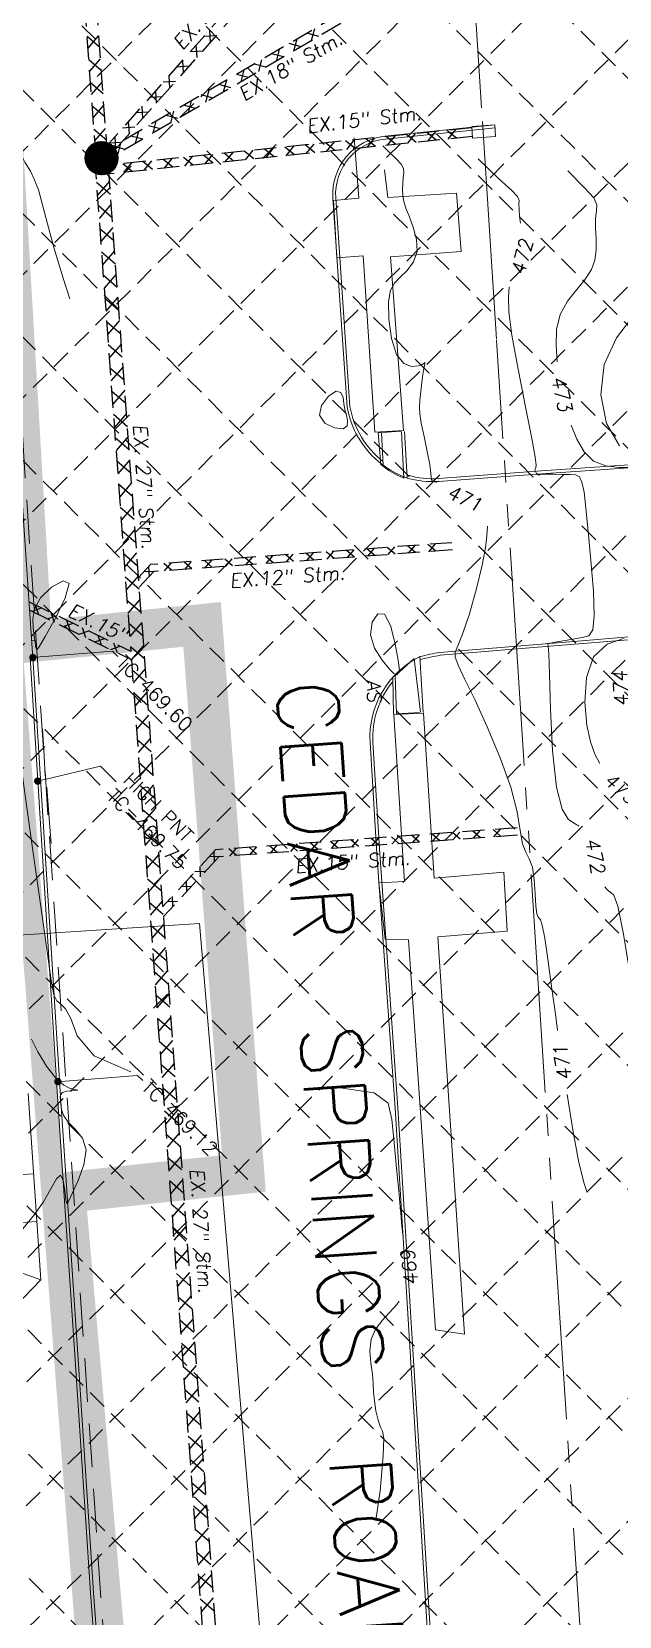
# Model space of a CAD drawing. Header units: inches. Extents: x 4334 to 5439, y 4649 to 5754.
# Drawn here: x 5094.6 to 5195.6, y 5008.4 to 5280.7 of the extents above; entities that cross this region are included whole.
import ezdxf
from ezdxf.enums import TextEntityAlignment as Align

# ---------------------------------------------------------------- set-up
doc = ezdxf.new("R2010")
doc.units = ezdxf.units.IN
doc.header["$LTSCALE"] = 30
doc.header["$MEASUREMENT"] = 0
for name, pattern in [('DIVIDE2', [0.625, 0.25, -0.125, 0, -0.125, 0, -0.125]), ('HIDDEN', [0.375, 0.25, -0.125]), ('HIDDEN2', [0.1875, 0.125, -0.0625]), ('PHANTOM2 Long', [1.875, 1.25, -0.125, 0.125, -0.125, 0.125, -0.125])]:
    doc.linetypes.add(name, pattern=pattern)
for name, color, linetype in [('0S-jnts', 7, 'Continuous'), ('0s-paving', 1, 'Continuous'), ('0S-walk', 1, 'Continuous'), ('CONC', 8, 'Continuous'), ('CURB', 6, 'Continuous'), ('CURB_FACE', 7, 'Continuous'), ('DA LINE', 211, 'DIVIDE2'), ('EC', 15, 'Continuous'), ('GRID', 254, 'HIDDEN'), ('PC', 15, 'Continuous'), ('PRJ LIMITS', 231, 'Continuous'), ('ROW', 1, 'PHANTOM2 Long'), ('SILTFENCE', 23, 'HIDDEN'), ('STREETNAMES', 42, 'Continuous'), ('SW_INLET_EXST', 7, 'Continuous'), ('SW_MHOLE_EXST', 7, 'Continuous'), ('SW_PIPE_EXIST', 7, 'HIDDEN2'), ('SW_PIPE_EXST_ANNO', 7, 'Continuous')]:
    doc.layers.add(name, color=color, linetype=linetype)
doc.styles.add('C140', font='SIMPLEX.shx', dxfattribs={"height": 0.07})
doc.styles.add('C80', font='SIMPLEX.shx', dxfattribs={"height": 0.04})

# ---------------------------------------------------------------- blocks, each defined once
blk = doc.blocks.new('_Dot')
at = {"color": 0, "linetype": 'ByBlock', "lineweight": -2}
blk.add_line((-0.5, 0), (-1, 0), dxfattribs=at)
at = {"color": 0, "linetype": 'ByBlock', "const_width": 0.5}
blk.add_lwpolyline([(-0.25, 0, 1), (0.25, 0, 1)], format="xyb", close=True, dxfattribs=at)

msp = doc.modelspace()

# ---------------------------------------------------------------- linework, layer by layer
at = {"layer": '0S-jnts', "color": 7, "lineweight": 0}
for p, q in [((5086.95, 5083.91), (5094.93, 5084.45)), ((5087.51, 5075.72), (5095.49, 5076.26)), ((5087.94, 5069.23), (5096.17, 5066.23))]:
    msp.add_line(p, q, dxfattribs=at)
at = {"layer": '0s-paving', "color": 7, "lineweight": 0}
msp.add_line((5094, 5098.26), (5096.17, 5066.23), dxfattribs=at)
at = {"layer": '0S-walk', "color": 7, "lineweight": 0}
msp.add_line((5088.83, 5058.63), (5096.17, 5066.23), dxfattribs=at)
at = {"layer": 'CONC', "color": 7, "lineweight": 0}
for p, q in [((5150.81, 5252.04), (5150.03, 5262.43)), ((5155.21, 5256.94), (5155.81, 5252.16)), ((5146.44, 5251.66), (5150.81, 5252.04)), ((5147.04, 5241.79), (5146.44, 5251.66)), ((5155.81, 5252.16), (5167.62, 5252.93)), ((5167.62, 5252.93), (5168.38, 5242.91)), ((5168.38, 5242.91), (5156.28, 5241.99)), ((5151.55, 5242.14), (5147.04, 5241.79)), ((5153.59, 5211.85), (5151.55, 5242.14)), ((5156.28, 5241.99), (5158.47, 5212.14)), ((5158.47, 5212.14), (5153.59, 5211.85)), ((5157.96, 5212.01), (5154.14, 5211.73)), ((5154.14, 5211.73), (5154.61, 5206.32)), ((5158.13, 5211.99), (5157.96, 5212.01)), ((5158.54, 5203.96), (5158.14, 5211.88)), ((5157.07, 5169.99), (5160.34, 5172.97)), ((5160.34, 5172.97), (5161.4, 5163.76)), ((5157.26, 5163.48), (5157.07, 5169.99)), ((5161.93, 5163.58), (5156.8, 5163.37)), ((5156.8, 5163.37), (5158.68, 5134.69)), ((5161.21, 5163.71), (5157.26, 5163.48)), ((5163.75, 5135.22), (5161.93, 5163.58)), ((5158.68, 5134.69), (5154.27, 5134.46)), ((5154.27, 5134.46), (5155.34, 5124.74)), ((5175.7, 5136.28), (5163.75, 5135.22)), ((5176.3, 5126.12), (5175.7, 5136.28)), ((5164.37, 5125.18), (5176.3, 5126.12)), ((5155.34, 5124.74), (5159.37, 5124.66)), ((5159.37, 5124.66), (5161.44, 5094.18)), ((5168.98, 5056.89), (5164.37, 5125.18)), ((5161.44, 5094.18), (5163.99, 5057.63)), ((5163.99, 5057.63), (5168.98, 5056.89))]:
    msp.add_line(p, q, dxfattribs=at)
msp.add_arc((5163.38, 5216.48), 13.42, 229.1958, 248.8776, dxfattribs=at)
at = {"layer": 'CURB', "color": 7, "lineweight": 0}
for p, q in [((5174.19, 5264.64), (5155.31, 5262.7)), ((5174.24, 5264.14), (5155.36, 5262.2)), ((5148.8, 5216.18), (5146.35, 5252.07)), ((5149.29, 5216.22), (5146.85, 5252.1)), ((5155, 5206.18), (5154.69, 5211.76)), ((5159.13, 5203.99), (5158.68, 5211.99)), ((5182.19, 5205.21), (5164.5, 5203.89)), ((5206.2, 5206.88), (5182.19, 5205.21)), ((5206.23, 5206.38), (5182.22, 5204.72)), ((5182.22, 5204.72), (5164.53, 5203.39)), ((5183.56, 5175.58), (5208.83, 5177.63)), ((5164.75, 5174.03), (5183.56, 5175.58)), ((5164.79, 5173.53), (5183.6, 5175.08)), ((5183.6, 5175.08), (5208.87, 5177.13)), ((5098.99, 5098.6), (5094.33, 5173.13)), ((5161.86, 5163.72), (5161.28, 5173.3)), ((5102.16, 5051.66), (5098.99, 5098.6)), ((5102.16, 5051.67), (5104.74, 5012.48)), ((5104.74, 5012.47), (5106.81, 4984.71))]:
    msp.add_line(p, q, dxfattribs=at)
for points in [[(5152.74, 5158.53, -0.299365), (5161.28, 5173.3)], [(5161.32, 5172.76, -0.003571), (5161.51, 5172.86, -0.299365)], [(5153.24, 5158.56, -0.18906), (5156.65, 5168.99, -0.299365)], [(5164.04, 4982.28), (5157.03, 5095.73), (5153.92, 5139.45), (5152.74, 5158.53, -0.299365)], [(5164.54, 4982.32), (5157.53, 5095.77), (5154.42, 5139.48), (5153.24, 5158.56, -0.18712)]]:
    msp.add_lwpolyline(points, format="xyb", dxfattribs=at)
msp.add_lwpolyline([(5156.64, 5169.74), (5156.76, 5163.4)], dxfattribs=at)
for centre, radius, start, end in [((5156.33, 5252.75), 10, 95.8637, 183.8994), ((5156.33, 5252.75), 9.5, 95.8637, 183.8994), ((5164.44, 5218.96), 15.89, 190.069, 250.4762), ((5164.44, 5218.96), 15.39, 190.069, 231.9891), ((5164.44, 5218.96), 15.39, 249.6935, 250.4762), ((5163.63, 5219.93), 16.57, 254.255, 273.1404), ((5163.63, 5219.93), 16.07, 254.255, 273.1404), ((5171.06, 5135.14), 39.39, 99.2193, 104.3704), ((5171.06, 5135.14), 38.89, 99.2193, 104.3704)]:
    msp.add_arc(centre, radius, start, end, dxfattribs=at)
at = {"layer": 'CURB_FACE', "color": 7, "lineweight": 0}
for p, q in [((5094.84, 5173.02), (5089.33, 5254.15)), ((5094.83, 5173.16), (5099.49, 5098.63)), ((5102.66, 5051.7), (5099.49, 5098.63)), ((5102.66, 5051.7), (5105.23, 5012.51)), ((5105.24, 5012.5), (5107.31, 4984.74))]:
    msp.add_line(p, q, dxfattribs=at)
at = {"layer": 'DA LINE', "color": 7, "linetype": 'Continuous', "lineweight": 0}
for p, q in [((5081.82, 5124.78), (5123.46, 5127.48)), ((5123.46, 5127.48), (5139.71, 4937.11))]:
    msp.add_line(p, q, dxfattribs=at)
at = {"layer": 'EC', "color": 43, "lineweight": 0, "flags": 128}
for points in [[(5092.81, 5259.47), (5092.89, 5259.33), (5092.99, 5259.16), (5093.1, 5258.95), (5093.24, 5258.68), (5093.47, 5258.26), (5093.85, 5257.63), (5094.4, 5256.69), (5095.07, 5255.35), (5095.77, 5253.47), (5096.48, 5250.94), (5097.32, 5247.63), (5098.48, 5243.4), (5100.05, 5238.3), (5101.17, 5234.77)], [(5154.94, 5261.03), (5155.75, 5260.23), (5157.24, 5258.82), (5158.1, 5257.89), (5158.48, 5257.14), (5158.54, 5256.41), (5158.45, 5255.6), (5158.36, 5254.62), (5158.32, 5253.55), (5158.37, 5252.48), (5158.56, 5251.47), (5158.91, 5250.36), (5159.46, 5248.94), (5160.17, 5247.08), (5160.75, 5244.98), (5160.85, 5242.92), (5160.23, 5241.14), (5159.14, 5239.66), (5157.94, 5238.47), (5156.95, 5237.48), (5156.27, 5236.24), (5155.93, 5234.27), (5155.97, 5231.28), (5156.42, 5227.95), (5157.29, 5225.18), (5158.53, 5223.66), (5159.89, 5223.17), (5161.04, 5223.24), (5161.74, 5223.5), (5162.06, 5223.74), (5162.16, 5223.83), (5162.16, 5223.65), (5162.11, 5223.33), (5162.05, 5223.02), (5161.98, 5222.8), (5161.91, 5222.47), (5161.79, 5221.74), (5161.63, 5220.46), (5161.45, 5218.87), (5161.3, 5217.37), (5161.22, 5216.18), (5161.28, 5215.01), (5161.54, 5213.4), (5162.03, 5211.11), (5162.58, 5208.54), (5163.02, 5206.3), (5163.21, 5204.84), (5163.25, 5204.05), (5163.31, 5203.66), (5163.49, 5203.45), (5163.75, 5203.35), (5163.99, 5203.32), (5164.13, 5203.3), (5164.18, 5203.29), (5164.2, 5203.29), (5164.21, 5203.29), (5164.21, 5203.29), (5164.21, 5203.29)], [(5171.33, 5258.82), (5174.81, 5255.41), (5177.08, 5253.38), (5178.06, 5252.34), (5178.34, 5251.66), (5178.32, 5251.01), (5178.34, 5250.11), (5178.44, 5248.99), (5178.58, 5247.77)], [(5186.71, 5256.75), (5189.56, 5253.86), (5191.18, 5252.1), (5191.7, 5250.94), (5191.64, 5249.86), (5191.45, 5248.59), (5191.45, 5246.91), (5191.57, 5245), (5191.6, 5243.11), (5191.38, 5241.41), (5190.81, 5239.82), (5189.77, 5238.19), (5188.27, 5236.38), (5186.66, 5234.35), (5185.39, 5232.06), (5184.78, 5229.5), (5184.7, 5226.76), (5184.88, 5223.92)], [(5176.63, 5236.8), (5176.5, 5235.03), (5176.59, 5232.52), (5177.11, 5228.51), (5178.16, 5222.67), (5179.45, 5216.22), (5180.54, 5210.79), (5181.12, 5207.59), (5181.29, 5206.2), (5181.24, 5205.78), (5181.16, 5205.61), (5181.09, 5205.51), (5181.07, 5205.38), (5181.11, 5205.19), (5181.2, 5204.97), (5181.32, 5204.76), (5181.45, 5204.62), (5181.59, 5204.54), (5181.74, 5204.52), (5181.89, 5204.54), (5182.04, 5204.58), (5182.16, 5204.62), (5182.26, 5204.64), (5182.53, 5204.65), (5183.18, 5204.64), (5184.33, 5204.62), (5185.75, 5204.6), (5187.08, 5204.58), (5188.05, 5204.52), (5188.7, 5204.18), (5189.15, 5203.27), (5189.5, 5201.55), (5189.83, 5198.81), (5190.21, 5194.88), (5190.69, 5189.81), (5191.1, 5184.56), (5191.26, 5180.3), (5191.02, 5177.88), (5190.32, 5176.89), (5189.16, 5176.57), (5187.59, 5176.3), (5185.93, 5176.02), (5184.55, 5175.78), (5183.75, 5175.64), (5183.39, 5175.58), (5183.29, 5175.54), (5183.27, 5175.51), (5183.28, 5175.46), (5183.31, 5175.39), (5183.35, 5175.12), (5183.43, 5173.79), (5183.55, 5170.36), (5183.74, 5164.3), (5184.1, 5157.13), (5184.75, 5150.89), (5185.72, 5147.1), (5186.8, 5145.36), (5187.72, 5144.73), (5188.27, 5144.43), (5188.52, 5144.27), (5188.62, 5144.18)], [(5198.05, 5231.97), (5195.09, 5228.06), (5192.95, 5223.46), (5192.4, 5218.3), (5193.37, 5213.33), (5195.6, 5209.49)], [(5187.28, 5213.09), (5188.29, 5210.64), (5189.51, 5208.48), (5191.13, 5206.89), (5193.25, 5206.07), (5195.54, 5205.8), (5197.55, 5205.81)], [(5172.9, 5195.72), (5172.82, 5194.06), (5172.58, 5191.97), (5172.01, 5189), (5171.01, 5184.98), (5169.8, 5180.68), (5168.64, 5177.16), (5167.8, 5175.13), (5167.36, 5174.08), (5167.39, 5173.19), (5167.94, 5171.74), (5169.05, 5169.4), (5170.72, 5165.91), (5172.88, 5161.22), (5175.12, 5155.94), (5176.95, 5150.87), (5178.01, 5146.65), (5178.54, 5143.41), (5178.93, 5141.13), (5179.48, 5139.69), (5180.1, 5138.57), (5180.63, 5137.13), (5180.94, 5134.98), (5181.1, 5132.53), (5181.22, 5130.43), (5181.39, 5129.14), (5181.61, 5128.53), (5181.83, 5128.3), (5182.05, 5128.06), (5182.32, 5127.17), (5182.74, 5124.91), (5183.34, 5120.92), (5183.99, 5116.25), (5184.54, 5112.27), (5184.84, 5110.04), (5184.95, 5109.2), (5184.97, 5109.07)], [(5196.3, 5176.43), (5193.46, 5175.43), (5191.14, 5173.29), (5189.92, 5169.74), (5189.65, 5165.5), (5189.97, 5161.55), (5190.59, 5158.64), (5191.36, 5156.57), (5192.23, 5154.93)], [(5093.05, 5152.78), (5094.67, 5141.18), (5096.13, 5130.75), (5097.26, 5122.65), (5097.97, 5117.69), (5098.44, 5115.2), (5098.93, 5114.16), (5099.62, 5113.61), (5100.45, 5112.82), (5101.32, 5111.13), (5102.44, 5108.16), (5105.36, 5104.7), (5111.63, 5101.97)], [(5193.07, 5133.74), (5193.38, 5133.4), (5193.72, 5133.08), (5194.11, 5132.79), (5194.6, 5132.32), (5195.29, 5130.43), (5196.27, 5125.63), (5197.64, 5117.21), (5199.25, 5107.51), (5200.96, 5099.64), (5202.48, 5095.54), (5202.88, 5093.74)], [(5093.07, 5074.98), (5095.1, 5077.44), (5096.65, 5079.64), (5097.9, 5081.85), (5098.88, 5083.6), (5099.59, 5084.23), (5100.04, 5083.35), (5100.31, 5081.64), (5100.46, 5080.05), (5100.61, 5079.35), (5100.92, 5079.69), (5101.56, 5081.05), (5102.61, 5083.31), (5103.6, 5086.01), (5103.97, 5088.58), (5103.33, 5090.6), (5102.1, 5092.13), (5100.87, 5093.34), (5100.13, 5094.39), (5099.8, 5095.27), (5099.7, 5095.95), (5099.65, 5096.43), (5099.61, 5096.78), (5099.55, 5097.14), (5099.5, 5097.57), (5099.58, 5098.03), (5099.93, 5098.4), (5100.65, 5098.63), (5101.51, 5098.74), (5102.23, 5098.78), (5102.55, 5098.81), (5102.47, 5098.85), (5102.02, 5098.93), (5101.24, 5099.11), (5100.15, 5099.66), (5098.77, 5100.89), (5097.18, 5102.95), (5095.67, 5105.39), (5094.61, 5107.59)], [(5147.12, 5099.29), (5147.22, 5099.28), (5153.44, 5098.37), (5155.86, 5096.62), (5156.46, 5093.79), (5156.86, 5089.82), (5157.3, 5085.43), (5157.69, 5081.53), (5157.93, 5078.8), (5158.08, 5077.08), (5158.17, 5075.97), (5158.25, 5075.13), (5158.33, 5074.45), (5158.42, 5073.84)], [(5186.61, 5098.1), (5187.58, 5092.01), (5188.54, 5086.71), (5189.46, 5082.95), (5190.05, 5081.24)], [(5157.72, 5062.58), (5157.32, 5062.03), (5156.79, 5061.38), (5155.99, 5060.5), (5154.88, 5059.31), (5153.72, 5057.82), (5152.91, 5056.03), (5152.68, 5054.01), (5152.86, 5051.94), (5153.14, 5050.02), (5153.28, 5048.41), (5153.36, 5046.96), (5153.48, 5045.45), (5153.75, 5043.76), (5154.12, 5042.15), (5154.52, 5040.96), (5154.89, 5040.26), (5155.1, 5039.04), (5155.02, 5036), (5154.48, 5030.02), (5153.78, 5025.38)]]:
    msp.add_lwpolyline(points, dxfattribs=at)
for points in [[(5148.26, 5216.81), (5148.36, 5216.06), (5148.48, 5215.47), (5148.67, 5214.77), (5148.88, 5213.84), (5148.82, 5212.93), (5148.13, 5212.42), (5146.63, 5212.6), (5144.98, 5213.43), (5144.05, 5214.78), (5144.42, 5216.47), (5145.63, 5218.02), (5146.93, 5218.89), (5147.74, 5218.7), (5148.11, 5217.83), (5148.26, 5216.81)], [(5096.15, 5183.39), (5098.05, 5185.22), (5100.03, 5186.33), (5101.03, 5185.89), (5100.37, 5183.42), (5098.69, 5179.93), (5096.95, 5176.76), (5095.92, 5174.99), (5095.49, 5174.48), (5095.34, 5174.83), (5095.2, 5175.65), (5095.04, 5176.81), (5094.89, 5178.23), (5094.81, 5179.81), (5095.11, 5181.53), (5096.15, 5183.39)], [(5156.08, 5171.17), (5154.81, 5172.68), (5153.52, 5174.74), (5152.81, 5177.03), (5153.08, 5179.22), (5154.06, 5180.64), (5155.25, 5180.58), (5156.26, 5178.64), (5157.01, 5175.71), (5157.51, 5173.01), (5157.76, 5171.44), (5157.83, 5170.82), (5157.77, 5170.65), (5157.66, 5170.52), (5157.52, 5170.38), (5157.38, 5170.24), (5157.21, 5170.17), (5156.85, 5170.39), (5156.08, 5171.17)]]:
    msp.add_lwpolyline(points, close=True, dxfattribs=at)
at = {"layer": 'GRID', "color": 253, "linetype": 'HIDDEN', "ltscale": 0.45}
for p, q in [((4748.66, 5721.04), (5406.27, 5063.43)), ((4738.05, 5710.43), (5395.66, 5052.82)), ((4727.44, 5699.83), (5385.05, 5042.22)), ((4716.48, 5689.64), (5374.09, 5032.04)), ((4705.88, 5679.04), (5363.48, 5021.43)), ((4695.27, 5668.43), (5352.88, 5010.82)), ((4684.66, 5657.82), (5342.27, 5000.22)), ((4674.06, 5647.22), (5331.66, 4989.61)), ((4663.45, 5636.61), (5321.06, 4979)), ((4652.84, 5626.01), (5310.45, 4968.4)), ((4642.24, 5615.4), (5299.84, 4957.79)), ((4631.63, 5604.79), (5289.24, 4947.18)), ((4621.02, 5594.19), (5278.63, 4936.58)), ((4610.42, 5583.58), (5268.02, 4925.97)), ((4599.81, 5572.97), (5257.42, 4915.36)), ((4589.2, 5562.37), (5246.81, 4904.76)), ((4578.6, 5551.76), (5236.21, 4894.15)), ((4567.99, 5541.15), (5225.6, 4883.54)), ((5161.96, 5329.02), (4790.68, 4957.74)), ((5172.57, 5318.41), (4801.29, 4947.14)), ((5183.17, 5307.81), (4811.89, 4936.53)), ((5193.78, 5297.2), (4822.5, 4925.92)), ((5204.39, 5286.59), (4833.11, 4915.32)), ((5214.99, 5275.99), (4843.71, 4904.71)), ((5225.6, 5265.38), (4854.32, 4894.1)), ((5236.21, 5254.77), (4864.93, 4883.5)), ((5246.81, 5244.17), (4875.53, 4872.89)), ((5257.42, 5233.56), (4886.14, 4862.28)), ((5268.02, 5222.95), (4896.75, 4851.68)), ((5278.63, 5212.35), (4907.35, 4841.07)), ((5289.24, 5201.74), (4917.96, 4830.46)), ((5299.84, 5191.13), (4928.57, 4819.86)), ((5310.45, 5180.53), (4939.17, 4809.25)), ((5321.06, 5169.92), (4949.78, 4798.64)), ((5331.66, 5159.31), (4960.39, 4788.04))]:
    msp.add_line(p, q, dxfattribs=at)
at = {"layer": 'PC', "color": 43, "lineweight": 0}
for p, q in [((5096.47, 5160.9), (5096.68, 5157.31)), ((5096.47, 5160.9), (5096.68, 5157.31)), ((5096.68, 5157.31), (5096.92, 5152.83)), ((5096.68, 5157.31), (5096.92, 5152.83)), ((5097.7, 5144.77), (5097.22, 5150.89)), ((5097.7, 5144.77), (5097.22, 5150.89)), ((5097.97, 5141.18), (5097.7, 5144.77)), ((5097.97, 5141.18), (5097.7, 5144.77))]:
    msp.add_line(p, q, dxfattribs=at)
for points in [[(5096.07, 5173.26), (5108.52, 5174.22), (5109.4, 5173.34)], [(5096.07, 5173.26), (5108.52, 5174.22), (5109.4, 5173.34)], [(5096.87, 5152.21), (5106.45, 5154.49), (5109.13, 5151.8)], [(5096.87, 5152.21), (5106.45, 5154.49), (5109.13, 5151.8)], [(5100.37, 5100.39), (5112.81, 5101.36), (5113.69, 5100.47)], [(5100.37, 5100.39), (5112.81, 5101.36), (5113.69, 5100.47)]]:
    msp.add_lwpolyline(points, dxfattribs=at)
at = {"layer": 'PRJ LIMITS', "color": 1, "linetype": 'HIDDEN', "const_width": 7}
msp.add_lwpolyline([(4690.09, 5174.87), (4729.7, 5116.26), (4762.97, 5079.82), (4771.07, 5090.54), (4945.06, 4921.95), (5155.93, 4940.4), (5154.4, 4963.8), (5097.83, 4967.22), (5109.12, 4981.57), (5100.34, 5081.24), (5131.08, 5084.52), (5123.89, 5178.84), (5094.64, 5175.86), (5085.05, 5339.43), (5072.82, 5321.23), (5065.36, 5316.75), (5006.56, 5311.1), (4977.9, 5315.88), (4965.06, 5326.92), (4784.46, 5498.18), (4744.79, 5459.36), (4719.88, 5480.89), (4718, 5483.85), (4546.68, 5362.78)], dxfattribs=at)
at = {"layer": 'ROW', "color": 7, "lineweight": 0}
for p, q in [((5171.9, 5267.6), (5170.1, 5295.29)), ((5174.47, 5227.82), (5171.89, 5267.73)), ((5190.11, 4986.18), (5174.48, 5227.69))]:
    msp.add_line(p, q, dxfattribs=at)
at = {"layer": 'SILTFENCE', "color": 200, "lineweight": 0}
for p, q in [((5090, 5256.34), (5095.39, 5176.07)), ((5095.39, 5176.07), (5101.45, 5086.45)), ((5101.45, 5086.45), (5108.31, 4984.85))]:
    msp.add_line(p, q, dxfattribs=at)
at = {"layer": 'SILTFENCE', "color": 3, "lineweight": 0, "ltscale": 0.5}
msp.add_line((5089.09, 5175.62), (5095.39, 5176.07), dxfattribs=at)
at = {"layer": 'SILTFENCE', "color": 200, "linetype": 'Continuous', "const_width": 4}
msp.add_lwpolyline([(5084.71, 5256.74), (5105.72, 4984.79), (5104.35, 4979.91), (5102.26, 4976), (5100.1, 4973.03), (5097.78, 4970.64), (5095.25, 4968.31), (5091.39, 4967.13), (5005.71, 4954.08, -0.225991), (4916.54, 4982.09), (4587.06, 5304.64), (4596.78, 5314.5), (4567.65, 5342.16), (4596.93, 5390.66), (4667.82, 5415.99), (4711.36, 5459.98), (4730.39, 5442.52)], format="xyb", dxfattribs=at)
at = {"layer": 'SW_INLET_EXST', "color": 5, "lineweight": 0}
for p, q in [((5174.19, 5264.64), (5170.2, 5264.39)), ((5174.32, 5262.64), (5174.19, 5264.64)), ((5170.2, 5264.39), (5170.32, 5262.39)), ((5170.32, 5262.39), (5174.32, 5262.64))]:
    msp.add_line(p, q, dxfattribs=at)
at = {"layer": 'SW_MHOLE_EXST', "color": 5, "lineweight": 0}
for p, q in [((5103.77, 5259.03), (5106.54, 5261.8)), ((5103.77, 5258.85), (5106.72, 5261.8)), ((5103.78, 5258.69), (5106.88, 5261.79)), ((5103.79, 5259.22), (5106.35, 5261.78)), ((5103.8, 5258.53), (5107.04, 5261.77)), ((5103.81, 5259.42), (5106.15, 5261.76)), ((5103.83, 5258.38), (5107.19, 5261.74)), ((5103.86, 5259.65), (5105.92, 5261.71)), ((5103.86, 5258.23), (5107.34, 5261.71)), ((5103.9, 5258.09), (5107.48, 5261.67)), ((5103.94, 5259.9), (5105.67, 5261.63)), ((5103.94, 5257.96), (5107.61, 5261.63)), ((5103.99, 5257.83), (5107.74, 5261.58)), ((5104.05, 5257.71), (5107.86, 5261.52)), ((5104.07, 5260.21), (5105.36, 5261.5)), ((5104.11, 5257.59), (5107.98, 5261.46)), ((5104.17, 5257.48), (5108.09, 5261.4)), ((5104.24, 5257.37), (5108.2, 5261.33)), ((5104.31, 5257.27), (5108.3, 5261.26)), ((5104.37, 5260.68), (5104.89, 5261.2)), ((5104.39, 5257.17), (5108.4, 5261.18)), ((5104.47, 5257.07), (5108.5, 5261.1)), ((5104.55, 5256.98), (5108.59, 5261.02)), ((5104.64, 5256.89), (5108.68, 5260.93)), ((5104.73, 5256.8), (5108.77, 5260.84)), ((5104.82, 5256.72), (5108.85, 5260.75)), ((5104.92, 5256.64), (5108.93, 5260.65)), ((5105.03, 5256.57), (5109, 5260.54)), ((5105.13, 5256.5), (5109.07, 5260.44)), ((5105.24, 5256.43), (5109.14, 5260.33)), ((5105.36, 5256.37), (5109.2, 5260.21)), ((5105.48, 5256.32), (5109.25, 5260.09)), ((5105.61, 5256.27), (5109.3, 5259.96)), ((5105.74, 5256.22), (5109.35, 5259.83)), ((5105.87, 5256.18), (5109.39, 5259.7)), ((5106.01, 5256.14), (5109.43, 5259.56)), ((5106.16, 5256.11), (5109.46, 5259.41)), ((5106.32, 5256.09), (5109.48, 5259.25)), ((5106.48, 5256.08), (5109.49, 5259.09)), ((5106.65, 5256.07), (5109.5, 5258.92)), ((5106.84, 5256.08), (5109.49, 5258.73)), ((5107.03, 5256.1), (5109.47, 5258.54)), ((5107.25, 5256.14), (5109.43, 5258.32)), ((5107.49, 5256.21), (5109.36, 5258.08)), ((5107.77, 5256.31), (5109.26, 5257.8)), ((5108.15, 5256.51), (5109.06, 5257.42))]:
    msp.add_line(p, q, dxfattribs=at)
msp.add_circle((5106.63, 5258.94), 2.86, dxfattribs=at)
at = {"layer": 'SW_PIPE_EXIST', "color": 5}
for p, q in [((5107.66, 5259.32), (5099.61, 5369.15)), ((5105.67, 5259.1), (5097.72, 5367.68)), ((5143.01, 5301.05), (5106.07, 5259.43)), ((5145.06, 5301.1), (5107.19, 5258.44)), ((5167.04, 5295.06), (5106.26, 5259.58)), ((5167.15, 5293.39), (5107.01, 5258.29)), ((5170.18, 5264.14), (5107.64, 5257.71)), ((5170.34, 5262.64), (5107.8, 5256.22)), ((5113.42, 5180.7), (5107.66, 5259.32)), ((5105.42, 5259.07), (5111.63, 5174.24)), ((5166.8, 5192.87), (5115.01, 5189.12)), ((5166.89, 5191.63), (5115.59, 5187.9)), ((5115.01, 5189.12), (5112.96, 5186.91)), ((5115.59, 5187.9), (5113.09, 5185.21)), ((5094.2, 5182.69), (5111.63, 5174.24)), ((5094.28, 5181.26), (5111.74, 5172.8)), ((5113.54, 5179), (5132.31, 4922.77)), ((5111.74, 5172.8), (5130.07, 4922.49)), ((5177.99, 5143.89), (5126.2, 5140.13)), ((5178.08, 5142.64), (5126.78, 5138.92)), ((5126.2, 5140.13), (5117.11, 5130.34)), ((5126.78, 5138.92), (5117.23, 5128.63))]:
    msp.add_line(p, q, dxfattribs=at)
at = {"layer": 'SW_PIPE_EXIST', "color": 5, "linetype": 'Continuous'}
for p, q in [((5143.18, 5281.13), (5142.64, 5279.08)), ((5106.29, 5277.99), (5104.15, 5279.84)), ((5104.3, 5277.84), (5106.14, 5279.98)), ((5122.83, 5278.32), (5122.96, 5276.2)), ((5126.28, 5279.94), (5124.16, 5279.81)), ((5125.16, 5280.94), (5125.28, 5278.82)), ((5140.91, 5278.07), (5138.86, 5278.61)), ((5140.15, 5279.37), (5139.61, 5277.32)), ((5143.93, 5279.84), (5141.88, 5280.38)), ((5106.58, 5274), (5104.44, 5275.85)), ((5104.59, 5273.85), (5106.44, 5275.99)), ((5120.51, 5275.7), (5120.64, 5273.58)), ((5123.96, 5277.32), (5121.84, 5277.2)), ((5134.11, 5275.84), (5133.57, 5273.79)), ((5137.89, 5276.31), (5135.84, 5276.85)), ((5137.13, 5277.61), (5136.59, 5275.55)), ((5118.19, 5273.08), (5118.31, 5270.97)), ((5121.63, 5274.71), (5119.51, 5274.58)), ((5131.84, 5272.78), (5129.79, 5273.32)), ((5131.09, 5274.08), (5130.55, 5272.03)), ((5134.86, 5274.55), (5132.81, 5275.09)), ((5106.88, 5270.01), (5104.73, 5271.86)), ((5104.88, 5269.86), (5106.73, 5272)), ((5115.86, 5270.47), (5115.99, 5268.35)), ((5119.31, 5272.09), (5117.19, 5271.96)), ((5125.04, 5270.55), (5124.5, 5268.5)), ((5128.82, 5271.02), (5126.77, 5271.56)), ((5128.06, 5272.31), (5127.52, 5270.26)), ((5107.17, 5266.02), (5105.03, 5267.87)), ((5105.17, 5265.87), (5107.02, 5268.01)), ((5113.54, 5267.85), (5113.67, 5265.73)), ((5116.99, 5269.47), (5114.87, 5269.34)), ((5122.77, 5267.49), (5120.72, 5268.03)), ((5122.02, 5268.78), (5121.48, 5266.73)), ((5125.8, 5269.25), (5123.74, 5269.79)), ((5111.22, 5265.23), (5111.34, 5263.11)), ((5114.66, 5266.85), (5112.54, 5266.73)), ((5115.97, 5265.26), (5115.43, 5263.2)), ((5119.75, 5265.72), (5117.7, 5266.26)), ((5118.99, 5267.02), (5118.46, 5264.97)), ((5107.46, 5262.03), (5105.32, 5263.88)), ((5105.46, 5261.88), (5107.31, 5264.02)), ((5108.89, 5262.61), (5109.02, 5260.5)), ((5112.34, 5264.23), (5110.22, 5264.11)), ((5113.7, 5262.2), (5111.65, 5262.73)), ((5112.95, 5263.49), (5112.41, 5261.44)), ((5116.73, 5263.96), (5114.68, 5264.5)), ((5150.19, 5260.58), (5148.55, 5261.91)), ((5150.04, 5262.07), (5148.7, 5260.42)), ((5153.67, 5260.93), (5152.03, 5262.27)), ((5153.52, 5262.42), (5152.18, 5260.78)), ((5157.16, 5261.29), (5155.51, 5262.63)), ((5157, 5262.78), (5155.66, 5261.14)), ((5160.64, 5261.65), (5158.99, 5262.99)), ((5160.49, 5263.14), (5159.15, 5261.49)), ((5164.12, 5262.01), (5162.47, 5263.34)), ((5163.97, 5263.5), (5162.63, 5261.85)), ((5167.6, 5262.36), (5165.96, 5263.7)), ((5167.45, 5263.86), (5166.11, 5262.21)), ((5110.02, 5261.62), (5107.9, 5261.49)), ((5110.68, 5260.43), (5108.63, 5260.97)), ((5109.93, 5261.73), (5109.39, 5259.67)), ((5122.19, 5259.21), (5120.85, 5257.56)), ((5125.82, 5258.07), (5124.18, 5259.41)), ((5125.67, 5259.56), (5124.33, 5257.92)), ((5129.3, 5258.43), (5127.66, 5259.77)), ((5129.15, 5259.92), (5127.81, 5258.28)), ((5132.78, 5258.79), (5131.14, 5260.13)), ((5132.63, 5260.28), (5131.29, 5258.63)), ((5136.27, 5259.14), (5134.62, 5260.48)), ((5136.11, 5260.64), (5134.77, 5258.99)), ((5139.75, 5259.5), (5138.1, 5260.84)), ((5139.59, 5260.99), (5138.26, 5259.35)), ((5143.23, 5259.86), (5141.58, 5261.2)), ((5143.08, 5261.35), (5141.74, 5259.71)), ((5146.71, 5260.22), (5145.07, 5261.56)), ((5146.56, 5261.71), (5145.22, 5260.06)), ((5111.89, 5256.64), (5110.25, 5257.98)), ((5111.74, 5258.13), (5110.4, 5256.49)), ((5115.38, 5257), (5113.73, 5258.34)), ((5115.22, 5258.49), (5113.88, 5256.85)), ((5118.86, 5257.36), (5117.21, 5258.7)), ((5118.7, 5258.85), (5117.37, 5257.2)), ((5122.34, 5257.71), (5120.69, 5259.05)), ((5105.73, 5254.82), (5108.14, 5252.74)), ((5107.98, 5254.99), (5105.9, 5252.58)), ((5106.02, 5250.83), (5108.43, 5248.75)), ((5108.27, 5251), (5106.19, 5248.59)), ((5106.32, 5246.84), (5108.72, 5244.76)), ((5108.56, 5247.01), (5106.48, 5244.6)), ((5106.61, 5242.85), (5109.02, 5240.77)), ((5108.85, 5243.02), (5106.77, 5240.61)), ((5106.9, 5238.86), (5109.31, 5236.79)), ((5109.14, 5239.03), (5107.06, 5236.62)), ((5107.19, 5234.88), (5109.6, 5232.8)), ((5109.44, 5235.04), (5107.36, 5232.63)), ((5107.48, 5230.89), (5109.89, 5228.81)), ((5109.73, 5231.05), (5107.65, 5228.64)), ((5107.78, 5226.9), (5110.19, 5224.82)), ((5110.02, 5227.06), (5107.94, 5224.65)), ((5108.07, 5222.91), (5110.48, 5220.83)), ((5110.31, 5223.07), (5108.23, 5220.66)), ((5108.36, 5218.92), (5110.77, 5216.84)), ((5110.61, 5219.08), (5108.53, 5216.67)), ((5108.65, 5214.93), (5111.06, 5212.85)), ((5110.9, 5215.09), (5108.82, 5212.68)), ((5108.95, 5210.94), (5111.35, 5208.86)), ((5111.19, 5211.1), (5109.11, 5208.7)), ((5109.24, 5206.95), (5111.65, 5204.87)), ((5111.48, 5207.11), (5109.4, 5204.71)), ((5109.53, 5202.96), (5111.94, 5200.88)), ((5111.77, 5203.13), (5109.69, 5200.72)), ((5109.82, 5198.97), (5112.23, 5196.89)), ((5112.07, 5199.14), (5109.99, 5196.73)), ((5110.11, 5194.98), (5112.52, 5192.9)), ((5112.36, 5195.15), (5110.28, 5192.74)), ((5112.65, 5191.16), (5110.57, 5188.75)), ((5142.99, 5191.15), (5141.83, 5189.81)), ((5146.57, 5190.15), (5145.23, 5191.31)), ((5146.48, 5191.4), (5145.32, 5190.06)), ((5150.06, 5190.41), (5148.72, 5191.56)), ((5149.97, 5191.65), (5148.81, 5190.32)), ((5153.55, 5190.66), (5152.21, 5191.81)), ((5153.46, 5191.91), (5152.3, 5190.57)), ((5157.04, 5190.91), (5155.71, 5192.07)), ((5156.95, 5192.16), (5155.8, 5190.82)), ((5160.53, 5191.17), (5159.2, 5192.32)), ((5160.44, 5192.41), (5159.29, 5191.07)), ((5164.02, 5191.42), (5162.69, 5192.57)), ((5163.93, 5192.66), (5162.78, 5191.33)), ((5110.41, 5190.99), (5112.82, 5188.91)), ((5114.71, 5188.79), (5114.78, 5187.03)), ((5118.64, 5188.13), (5117.31, 5189.28)), ((5118.55, 5189.37), (5117.4, 5188.04)), ((5122.13, 5188.38), (5120.8, 5189.54)), ((5122.04, 5189.63), (5120.89, 5188.29)), ((5125.62, 5188.63), (5124.29, 5189.79)), ((5125.53, 5189.88), (5124.38, 5188.54)), ((5129.12, 5188.89), (5127.78, 5190.04)), ((5129.02, 5190.13), (5127.87, 5188.8)), ((5132.61, 5189.14), (5131.27, 5190.3)), ((5132.52, 5190.39), (5131.36, 5189.05)), ((5136.1, 5189.39), (5134.76, 5190.55)), ((5136.01, 5190.64), (5134.85, 5189.3)), ((5139.59, 5189.65), (5138.25, 5190.8)), ((5139.5, 5190.89), (5138.34, 5189.56)), ((5143.08, 5189.9), (5141.74, 5191.05)), ((5110.7, 5187), (5113.11, 5184.92)), ((5112.94, 5187.17), (5110.86, 5184.76)), ((5115.63, 5187.94), (5113.86, 5187.88)), ((5110.99, 5183.01), (5113.4, 5180.93)), ((5113.24, 5183.18), (5111.16, 5180.77)), ((5094.65, 5181.08), (5096.32, 5181.66)), ((5095.2, 5182.2), (5095.78, 5180.54)), ((5097.35, 5179.77), (5099.02, 5180.35)), ((5097.9, 5180.9), (5098.48, 5179.23)), ((5100.05, 5178.46), (5101.72, 5179.04)), ((5100.6, 5179.59), (5101.18, 5177.92)), ((5102.75, 5177.16), (5104.42, 5177.74)), ((5103.3, 5178.28), (5103.88, 5176.61)), ((5111.28, 5179.03), (5113.69, 5176.95)), ((5113.53, 5179.19), (5111.45, 5176.78)), ((5105.45, 5175.85), (5107.12, 5176.43)), ((5106, 5176.97), (5106.58, 5175.3)), ((5108.15, 5174.54), (5109.82, 5175.12)), ((5108.7, 5175.66), (5109.28, 5173.99)), ((5111.58, 5175.04), (5113.98, 5172.96)), ((5113.82, 5175.2), (5111.74, 5172.79)), ((5111.87, 5171.05), (5114.28, 5168.97)), ((5114.11, 5171.21), (5112.03, 5168.8)), ((5112.16, 5167.06), (5114.57, 5164.98)), ((5114.4, 5167.22), (5112.32, 5164.81)), ((5112.45, 5163.07), (5114.86, 5160.99)), ((5114.7, 5163.23), (5112.62, 5160.82)), ((5112.74, 5159.08), (5115.15, 5157)), ((5114.99, 5159.24), (5112.91, 5156.83)), ((5113.04, 5155.09), (5115.45, 5153.01)), ((5115.28, 5155.25), (5113.2, 5152.85)), ((5113.33, 5151.1), (5115.74, 5149.02)), ((5115.57, 5151.26), (5113.49, 5148.86)), ((5113.62, 5147.11), (5116.03, 5145.03)), ((5115.87, 5147.28), (5113.79, 5144.87)), ((5113.91, 5143.12), (5116.32, 5141.04)), ((5116.16, 5143.29), (5114.08, 5140.88)), ((5154.18, 5142.16), (5153.02, 5140.82)), ((5157.76, 5141.17), (5156.42, 5142.32)), ((5157.67, 5142.41), (5156.51, 5141.08)), ((5161.25, 5141.42), (5159.91, 5142.58)), ((5161.16, 5142.67), (5160, 5141.33)), ((5164.74, 5141.67), (5163.4, 5142.83)), ((5164.65, 5142.92), (5163.49, 5141.58)), ((5168.23, 5141.93), (5166.89, 5143.08)), ((5168.14, 5143.17), (5166.98, 5141.84)), ((5171.72, 5142.18), (5170.38, 5143.33)), ((5171.63, 5143.43), (5170.47, 5142.09)), ((5175.21, 5142.43), (5173.87, 5143.59)), ((5175.12, 5143.68), (5173.97, 5142.34)), ((5125.9, 5139.81), (5125.96, 5138.04)), ((5129.83, 5139.14), (5128.49, 5140.3)), ((5129.74, 5140.39), (5128.58, 5139.05)), ((5133.32, 5139.39), (5131.99, 5140.55)), ((5133.23, 5140.64), (5132.08, 5139.3)), ((5136.81, 5139.65), (5135.48, 5140.8)), ((5136.72, 5140.89), (5135.57, 5139.56)), ((5140.3, 5139.9), (5138.97, 5141.06)), ((5140.21, 5141.15), (5139.06, 5139.81)), ((5143.79, 5140.15), (5142.46, 5141.31)), ((5143.7, 5141.4), (5142.55, 5140.06)), ((5147.28, 5140.41), (5145.95, 5141.56)), ((5147.19, 5141.65), (5146.04, 5140.32)), ((5150.78, 5140.66), (5149.44, 5141.82)), ((5150.69, 5141.91), (5149.53, 5140.57)), ((5154.27, 5140.91), (5152.93, 5142.07)), ((5114.21, 5139.13), (5116.61, 5137.05)), ((5116.45, 5139.3), (5114.37, 5136.89)), ((5123.52, 5137.24), (5123.58, 5135.47)), ((5126.81, 5138.95), (5125.05, 5138.89)), ((5114.5, 5135.14), (5116.91, 5133.06)), ((5116.74, 5135.31), (5114.66, 5132.9)), ((5121.14, 5134.68), (5121.2, 5132.91)), ((5124.43, 5136.39), (5122.67, 5136.32)), ((5117.03, 5131.32), (5114.95, 5128.91)), ((5119.67, 5131.26), (5117.9, 5131.19)), ((5118.75, 5132.11), (5118.82, 5130.34)), ((5122.05, 5133.83), (5120.29, 5133.76)), ((5114.79, 5131.15), (5117.2, 5129.07)), ((5115.08, 5127.16), (5117.49, 5125.08)), ((5117.33, 5127.33), (5115.25, 5124.92)), ((5115.37, 5123.17), (5117.78, 5121.1)), ((5117.62, 5123.34), (5115.54, 5120.93)), ((5115.67, 5119.19), (5118.08, 5117.11)), ((5117.91, 5119.35), (5115.83, 5116.94)), ((5115.96, 5115.2), (5118.37, 5113.12)), ((5118.2, 5115.36), (5116.12, 5112.95)), ((5116.25, 5111.21), (5118.66, 5109.13)), ((5118.5, 5111.37), (5116.42, 5108.96)), ((5116.54, 5107.22), (5118.95, 5105.14)), ((5118.79, 5107.38), (5116.71, 5104.97)), ((5116.84, 5103.23), (5119.24, 5101.15)), ((5119.08, 5103.39), (5117, 5100.98)), ((5117.13, 5099.24), (5119.54, 5097.16)), ((5119.37, 5099.4), (5117.29, 5096.99)), ((5117.42, 5095.25), (5119.83, 5093.17)), ((5119.66, 5095.41), (5117.58, 5093.01)), ((5117.71, 5091.26), (5120.12, 5089.18)), ((5119.96, 5091.42), (5117.88, 5089.02)), ((5118, 5087.27), (5120.41, 5085.19)), ((5120.25, 5087.44), (5118.17, 5085.03)), ((5118.3, 5083.28), (5120.71, 5081.2)), ((5120.54, 5083.45), (5118.46, 5081.04)), ((5118.59, 5079.29), (5121, 5077.21)), ((5120.83, 5079.46), (5118.75, 5077.05)), ((5118.88, 5075.3), (5121.29, 5073.22)), ((5121.13, 5075.47), (5119.05, 5073.06)), ((5121.42, 5071.48), (5119.34, 5069.07)), ((5119.17, 5071.31), (5121.58, 5069.23)), ((5119.47, 5067.32), (5121.87, 5065.24)), ((5121.71, 5067.49), (5119.63, 5065.08)), ((5119.76, 5063.34), (5122.17, 5061.26)), ((5122, 5063.5), (5119.92, 5061.09)), ((5120.05, 5059.35), (5122.46, 5057.27)), ((5122.29, 5059.51), (5120.21, 5057.1)), ((5120.34, 5055.36), (5122.75, 5053.28)), ((5122.59, 5055.52), (5120.51, 5053.11)), ((5120.63, 5051.37), (5123.04, 5049.29)), ((5122.88, 5051.53), (5120.8, 5049.12)), ((5120.93, 5047.38), (5123.34, 5045.3)), ((5123.17, 5047.54), (5121.09, 5045.13)), ((5121.22, 5043.39), (5123.63, 5041.31)), ((5123.46, 5043.55), (5121.38, 5041.14)), ((5121.51, 5039.4), (5123.92, 5037.32)), ((5123.76, 5039.56), (5121.68, 5037.16)), ((5121.8, 5035.41), (5124.21, 5033.33)), ((5124.05, 5035.57), (5121.97, 5033.17)), ((5122.1, 5031.42), (5124.5, 5029.34)), ((5124.34, 5031.58), (5122.26, 5029.18)), ((5122.39, 5027.43), (5124.8, 5025.35)), ((5124.63, 5027.6), (5122.55, 5025.19)), ((5122.68, 5023.44), (5125.09, 5021.36)), ((5124.92, 5023.61), (5122.84, 5021.2)), ((5122.97, 5019.45), (5125.38, 5017.37)), ((5125.22, 5019.62), (5123.14, 5017.21)), ((5123.26, 5015.46), (5125.67, 5013.38)), ((5125.51, 5015.63), (5123.43, 5013.22)), ((5123.56, 5011.47), (5125.97, 5009.39)), ((5125.8, 5011.64), (5123.72, 5009.23))]:
    msp.add_line(p, q, dxfattribs=at)

# ---------------------------------------------------------------- block references
at = {"layer": 'PC', "color": 43, "lineweight": 0, "xscale": 1.25, "yscale": 1.25, "zscale": 1.25}
for p, rotation in [((5094.83, 5173.16), 184.4328824902392), ((5094.83, 5173.16), 184.4328824902392), ((5095.65, 5151.92), 193.3691855461576), ((5095.65, 5151.92), 193.3691855461576), ((5099.12, 5100.29), 184.4328824902392), ((5099.12, 5100.29), 184.4328824902392)]:
    msp.add_blockref('_Dot', p, dxfattribs=dict(at, rotation=rotation))

# ---------------------------------------------------------------- texts
at = {"layer": 'EC', "color": 43, "lineweight": 0, "style": 'C80', "oblique": 8}
for s, rotation, p in [('472', 75.1148, (5178.87, 5241.95)), ('473', 282.3753, (5185.7, 5218.42)), ('471', 334.6191, (5169.01, 5200.47)), ('474', 92.9554, (5195.81, 5167.82)), ('473', 319.1833, (5195.84, 5150.62)), ('472', 280.8553, (5191.41, 5139.07)), ('471', 98.4708, (5185.77, 5103.58)), ('469', 96.8573, (5159.49, 5068.38))]:
    msp.add_text(s, height=2.4, rotation=rotation, dxfattribs=at).set_placement(p, align=Align.MIDDLE_CENTER)
at = {"layer": 'PC', "color": 43, "lineweight": 0, "style": 'C80'}
for s, p in [('TC 469.60', (5108.99, 5172.05)), ('TC 469.60', (5108.99, 5172.05)), ('HIGH PNT', (5110.14, 5151.93)), ('HIGH PNT', (5110.14, 5151.93)), ('TC=469.75', (5107.31, 5149.1)), ('TC=469.75', (5107.31, 5149.1)), ('TC 469.12', (5113.29, 5099.18)), ('TC 469.12', (5113.29, 5099.18))]:
    msp.add_text(s, height=2.4, rotation=315, dxfattribs=at).set_placement(p)
at = {"layer": 'STREETNAMES', "color": 7, "lineweight": 0, "style": 'C140'}
msp.add_text('CEDAR  SPRINGS  ROAD', height=10.5, rotation=273.9192, dxfattribs=at).set_placement((5136.59, 5168.98))
at = {"layer": 'SW_PIPE_EXST_ANNO', "color": 5, "lineweight": 0, "style": 'C80', "oblique": 8}
for s, rotation, p in [('EX.18" Stm. ', 48.41, (5126.74, 5286.2)), ('EX.18" Stm. ', 30.2716, (5139.81, 5275.16)), ('EX.15" Stm. ', 6.6578, (5152.51, 5265.68)), ('EX. 27" Stm. ', 274.1494, (5114.05, 5201.65)), ('EX.12" Stm. ', 4.1494, (5139.36, 5187.1)), ('EX.15"', 334.1494, (5106.04, 5179.11)), ('AS', 273.5706, (5153.44, 5167.38)), ('EX.15" Stm. ', 4.1494, (5150.55, 5138.12)), ('EX. 27" Stm. ', 274.1494, (5123.81, 5073.83))]:
    msp.add_text(s, height=2.4, rotation=rotation, dxfattribs=at).set_placement(p, align=Align.MIDDLE)

doc.saveas('drawing.dxf')
